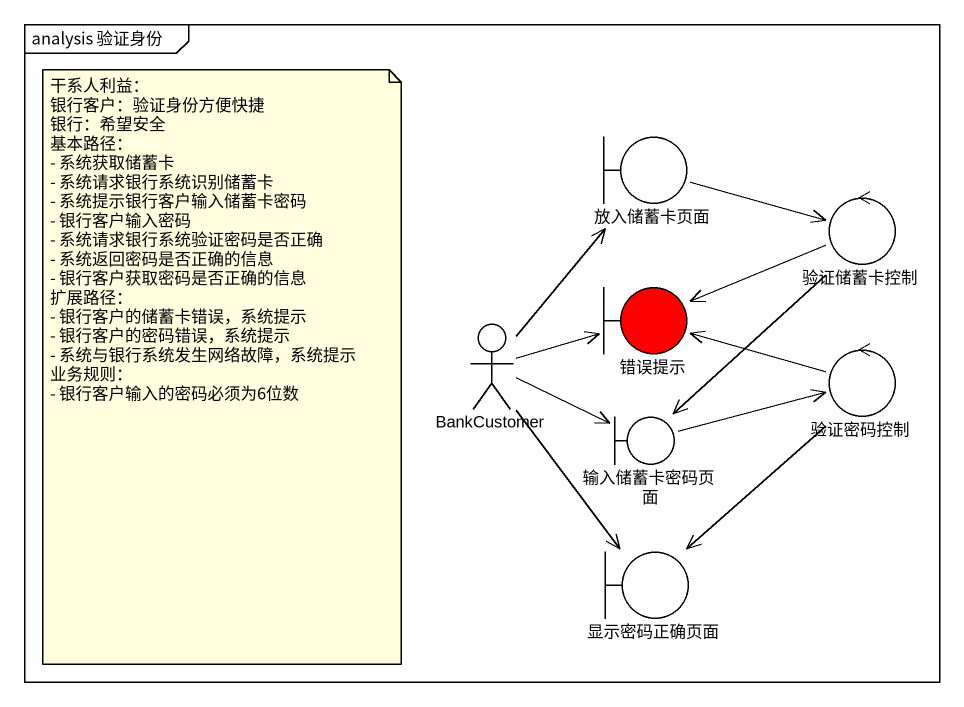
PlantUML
@startuml
mainframe analysis 验证身份
boundary 放入储蓄卡页面
control 验证储蓄卡控制
boundary 错误提示 #FF0000
actor BankCustomer
control 验证密码控制
boundary 输入储蓄卡密码页面
boundary 显示密码正确页面
放入储蓄卡页面 -right-> 验证储蓄卡控制
验证储蓄卡控制 -left-> 错误提示
验证储蓄卡控制 --> 输入储蓄卡密码页面
BankCustomer -up-> 放入储蓄卡页面
BankCustomer -right-> 错误提示
BankCustomer -right-> 输入储蓄卡密码页面
BankCustomer --> 显示密码正确页面
验证密码控制 -left-> 错误提示
验证密码控制 --> 显示密码正确页面
输入储蓄卡密码页面 -right-> 验证密码控制
note as N1
  干系人利益：
  银行客户：验证身份方便快捷
  银行：希望安全
  基本路径：
  - 系统获取储蓄卡
  - 系统请求银行系统识别储蓄卡
  - 系统提示银行客户输入储蓄卡密码
  - 银行客户输入密码
  - 系统请求银行系统验证密码是否正确
  - 系统返回密码是否正确的信息
  - 银行客户获取密码是否正确的信息
  扩展路径：
  - 银行客户的储蓄卡错误，系统提示
  - 银行客户的密码错误，系统提示
  - 系统与银行系统发生网络故障，系统提示
  业务规则：
  - 银行客户输入的密码必须为6位数
end note
@enduml
